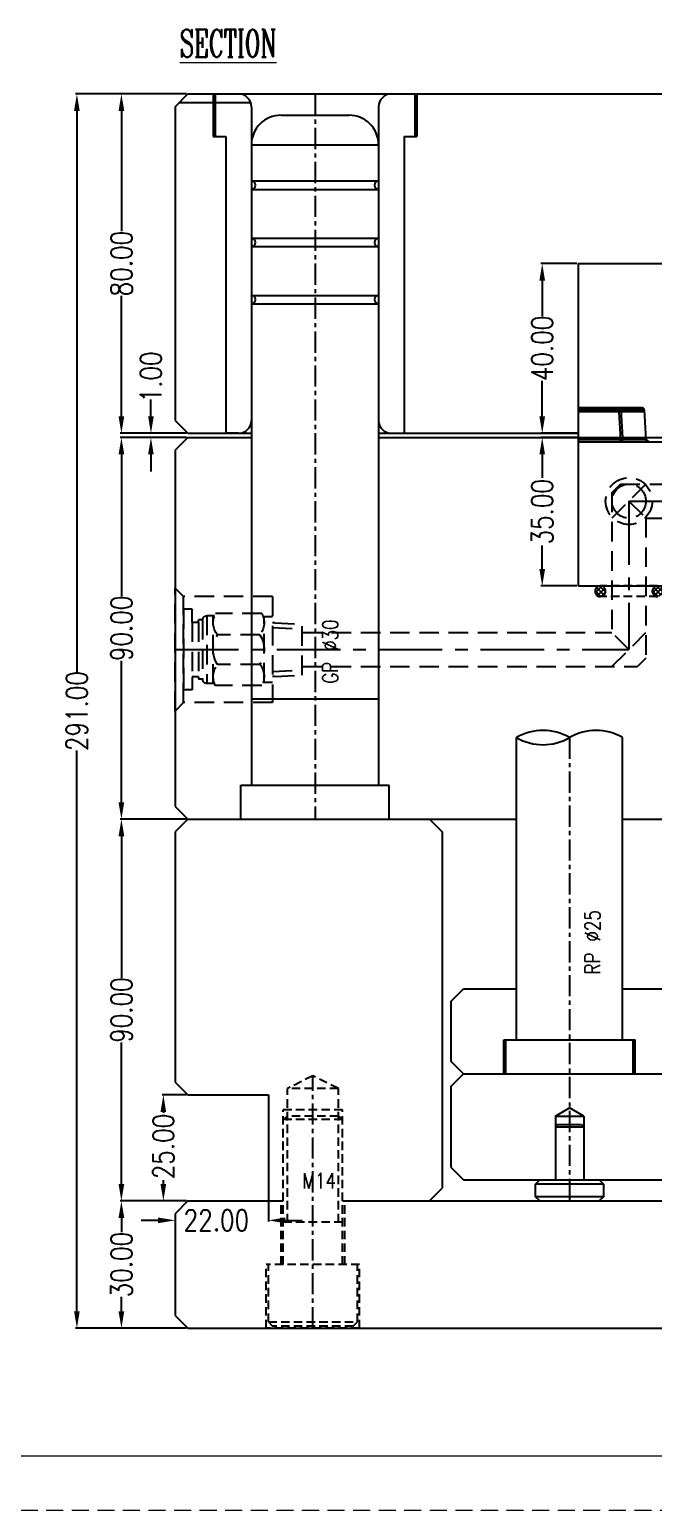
# Model space of a CAD drawing. Header units: millimetres. Extents: x 23490 to 24685, y -23248 to -22403.
# Drawn here: x 23863 to 24010.1, y -23247.8 to -22898.6 of the extents above; entities that cross this region are included whole.
import ezdxf

# ---------------------------------------------------------------- set-up
doc = ezdxf.new("R2010")
doc.units = ezdxf.units.MM
doc.header["$LTSCALE"] = 8
for name, pattern in [('CENTER', [2, 1.25, -0.25, 0.25, -0.25]), ('DASHED', [0.75, 0.5, -0.25]), ('HIDDEN', [0.375, 0.25, -0.125])]:
    doc.linetypes.add(name, pattern=pattern)
doc.layers.get('DEFPOINTS').update_dxf_attribs({"color": 6})
for name, color, linetype in [('Cav-cor', 30, 'Continuous'), ('CL', 1, 'Continuous'), ('text', 7, 'Continuous'), ('WT', 4, 'Continuous')]:
    doc.layers.add(name, color=color, linetype=linetype)
doc.layers.add('dim', color=3, linetype='Continuous', lineweight=15)
doc.layers.add('MBOM-ASSIS-LAYER', color=71, linetype='Continuous', lineweight=9)
doc.styles.add('ROMANC', font='RomanC.ttf', dxfattribs={"width": 0.8, "height": 7})
doc.styles.get("Standard").update_dxf_attribs({"font": 'txt.shx', "width": 0.8, "bigfont": 'chineset.shx'})
doc.dimstyles.new('ISO-25', dxfattribs={"dimtxt": 5, "dimasz": 4, "dimexe": 0.3, "dimexo": 0.3, "dimtad": 0, "dimzin": 1, "dimdsep": 46, "dimtxsty": 'Standard', "dimcen": 0, "dimclrd": 3, "dimclre": 3, "dimclrt": 3, "dimazin": 0, "dimtfac": 1, "dimtofl": 0, "dimtmove": 0, "dimatfit": 0, "dimfxl": 0, "dimarcsym": 0})

# ---------------------------------------------------------------- blocks, each defined once
blk = doc.blocks.new('*D25811')
at = {"layer": 'DEFPOINTS', "color": 0}
for p in [(23891.62, -22993.82), (23900.3, -22993.82), (23900.3, -22994.82)]:
    blk.add_point(p, dxfattribs=at)
at = {"layer": 'dim', "color": 3, "lineweight": -2}
for p, q in [((23891.62, -22989.82), (23891.62, -22985.82)), ((23900, -22993.82), (23891.32, -22993.82)), ((23900, -22994.82), (23891.32, -22994.82)), ((23891.62, -22998.82), (23891.62, -23002.82))]:
    blk.add_line(p, q, dxfattribs=at)
at = {"layer": 'dim', "color": 3}
for points in [[(23890.95, -22989.82), (23892.29, -22989.82), (23891.62, -22993.82)], [(23892.29, -22998.82), (23890.95, -22998.82), (23891.62, -22994.82)]]:
    blk.add_solid(points, dxfattribs=at)
at = {"layer": 'dim', "color": 3, "insert": (23891.62, -22980.53), "char_height": 5, "attachment_point": 5, "rotation": 90}
blk.add_mtext('1.00', dxfattribs=at)
blk = doc.blocks.new('*D25812')
at = {"layer": 'DEFPOINTS', "color": 0}
for p in [(23900.3, -22913.82), (23884.66, -22993.82), (23900.3, -22993.82)]:
    blk.add_point(p, dxfattribs=at)
at = {"layer": 'dim', "color": 3, "lineweight": -2}
for p, q in [((23900, -22913.82), (23884.36, -22913.82)), ((23884.66, -22917.82), (23884.66, -22946.2)), ((23884.66, -22989.82), (23884.66, -22961.45)), ((23900, -22993.82), (23884.36, -22993.82))]:
    blk.add_line(p, q, dxfattribs=at)
at = {"layer": 'dim', "color": 3}
for points in [[(23885.33, -22917.82), (23883.99, -22917.82), (23884.66, -22913.82)], [(23883.99, -22989.82), (23885.33, -22989.82), (23884.66, -22993.82)]]:
    blk.add_solid(points, dxfattribs=at)
at = {"layer": 'dim', "color": 3, "insert": (23884.66, -22953.82), "char_height": 5, "attachment_point": 5, "rotation": 90}
blk.add_mtext('80.00', dxfattribs=at)
blk = doc.blocks.new('*D25813')
at = {"layer": 'DEFPOINTS', "color": 0}
for p in [(23884.66, -22994.82), (23900.3, -22994.82), (23900.3, -23084.82)]:
    blk.add_point(p, dxfattribs=at)
at = {"layer": 'dim', "color": 3, "lineweight": -2}
for p, q in [((23900, -22994.82), (23884.36, -22994.82)), ((23884.66, -22998.82), (23884.66, -23032.2)), ((23884.66, -23080.82), (23884.66, -23047.45)), ((23900, -23084.82), (23884.36, -23084.82))]:
    blk.add_line(p, q, dxfattribs=at)
at = {"layer": 'dim', "color": 3}
for points in [[(23885.33, -22998.82), (23883.99, -22998.82), (23884.66, -22994.82)], [(23883.99, -23080.82), (23885.33, -23080.82), (23884.66, -23084.82)]]:
    blk.add_solid(points, dxfattribs=at)
at = {"layer": 'dim', "color": 3, "insert": (23884.66, -23039.82), "char_height": 5, "attachment_point": 5, "rotation": 90}
blk.add_mtext('90.00', dxfattribs=at)
blk = doc.blocks.new('*D25814')
at = {"layer": 'DEFPOINTS', "color": 0}
for p in [(23884.66, -23084.82), (23900.3, -23084.82), (23900.3, -23174.82)]:
    blk.add_point(p, dxfattribs=at)
at = {"layer": 'dim', "color": 3, "lineweight": -2}
for p, q in [((23900, -23084.82), (23884.36, -23084.82)), ((23884.66, -23088.82), (23884.66, -23122.2)), ((23884.66, -23170.82), (23884.66, -23137.45)), ((23900, -23174.82), (23884.36, -23174.82))]:
    blk.add_line(p, q, dxfattribs=at)
at = {"layer": 'dim', "color": 3}
for points in [[(23885.33, -23088.82), (23883.99, -23088.82), (23884.66, -23084.82)], [(23883.99, -23170.82), (23885.33, -23170.82), (23884.66, -23174.82)]]:
    blk.add_solid(points, dxfattribs=at)
at = {"layer": 'dim', "color": 3, "insert": (23884.66, -23129.82), "char_height": 5, "attachment_point": 5, "rotation": 90}
blk.add_mtext('90.00', dxfattribs=at)
blk = doc.blocks.new('*D25815')
at = {"layer": 'DEFPOINTS', "color": 0}
for p in [(23884.66, -23174.82), (23900.3, -23174.82), (23900.3, -23204.82)]:
    blk.add_point(p, dxfattribs=at)
at = {"layer": 'dim', "color": 3, "lineweight": -2}
for p, q in [((23900, -23174.82), (23884.36, -23174.82)), ((23884.66, -23178.82), (23884.66, -23182.2)), ((23884.66, -23200.82), (23884.66, -23197.45)), ((23900, -23204.82), (23884.36, -23204.82))]:
    blk.add_line(p, q, dxfattribs=at)
at = {"layer": 'dim', "color": 3}
for points in [[(23885.33, -23178.82), (23883.99, -23178.82), (23884.66, -23174.82)], [(23883.99, -23200.82), (23885.33, -23200.82), (23884.66, -23204.82)]]:
    blk.add_solid(points, dxfattribs=at)
at = {"layer": 'dim', "color": 3, "insert": (23884.66, -23189.82), "char_height": 5, "attachment_point": 5, "rotation": 90}
blk.add_mtext('30.00', dxfattribs=at)
blk = doc.blocks.new('*D25816')
at = {"layer": 'DEFPOINTS', "color": 0}
for p in [(23874.17, -22913.82), (23900.3, -22913.82), (23900.3, -23204.82)]:
    blk.add_point(p, dxfattribs=at)
at = {"layer": 'dim', "color": 3, "lineweight": -2}
for p, q in [((23900, -22913.82), (23873.87, -22913.82)), ((23874.17, -22917.82), (23874.17, -23050.03)), ((23874.17, -23200.82), (23874.17, -23068.61)), ((23900, -23204.82), (23873.87, -23204.82))]:
    blk.add_line(p, q, dxfattribs=at)
at = {"layer": 'dim', "color": 3}
for points in [[(23874.83, -22917.82), (23873.5, -22917.82), (23874.17, -22913.82)], [(23873.5, -23200.82), (23874.83, -23200.82), (23874.17, -23204.82)]]:
    blk.add_solid(points, dxfattribs=at)
at = {"layer": 'dim', "color": 3, "insert": (23874.17, -23059.32), "char_height": 5, "attachment_point": 5, "rotation": 90}
blk.add_mtext('291.00', dxfattribs=at)
blk = doc.blocks.new('*D25817')
at = {"layer": 'DEFPOINTS', "color": 0}
for p in [(23894.55, -23149.82), (23900.3, -23149.82), (23900.3, -23174.82)]:
    blk.add_point(p, dxfattribs=at)
at = {"layer": 'dim', "color": 3, "lineweight": -2}
for p, q in [((23900, -23149.82), (23894.25, -23149.82)), ((23894.55, -23153.82), (23894.55, -23154.02)), ((23894.55, -23170.82), (23894.55, -23169.94)), ((23900, -23174.82), (23894.25, -23174.82))]:
    blk.add_line(p, q, dxfattribs=at)
at = {"layer": 'dim', "color": 3}
for points in [[(23895.21, -23153.82), (23893.88, -23153.82), (23894.55, -23149.82)], [(23893.88, -23170.82), (23895.21, -23170.82), (23894.55, -23174.82)]]:
    blk.add_solid(points, dxfattribs=at)
at = {"layer": 'dim', "color": 3, "insert": (23894.55, -23161.98), "char_height": 5, "attachment_point": 5, "rotation": 90}
blk.add_mtext('25.00', dxfattribs=at)
blk = doc.blocks.new('*D25818')
at = {"layer": 'DEFPOINTS', "color": 0}
for p in [(23919.3, -23174.82), (23897.3, -23177.82), (23897.3, -23179.39)]:
    blk.add_point(p, dxfattribs=at)
at = {"layer": 'dim', "color": 3, "lineweight": -2}
for p, q in [((23897.3, -23178.12), (23897.3, -23179.69)), ((23919.3, -23175.12), (23919.3, -23179.69)), ((23893.3, -23179.39), (23889.3, -23179.39)), ((23923.3, -23179.39), (23927.3, -23179.39))]:
    blk.add_line(p, q, dxfattribs=at)
at = {"layer": 'dim', "color": 3}
for points in [[(23893.3, -23180.06), (23893.3, -23178.72), (23897.3, -23179.39)], [(23923.3, -23178.72), (23923.3, -23180.06), (23919.3, -23179.39)]]:
    blk.add_solid(points, dxfattribs=at)
at = {"layer": 'dim', "color": 3, "insert": (23907.04, -23179.39), "char_height": 5, "attachment_point": 5}
blk.add_mtext('22.00', dxfattribs=at)
blk = doc.blocks.new('*D25819')
at = {"layer": 'DEFPOINTS', "color": 0}
for p in [(23983.85, -22994.82), (23992.3, -22994.82), (23992.3, -23029.82)]:
    blk.add_point(p, dxfattribs=at)
at = {"layer": 'dim', "color": 3, "lineweight": -2}
for p, q in [((23992, -22994.82), (23983.55, -22994.82)), ((23983.85, -22998.82), (23983.85, -23004.36)), ((23983.85, -23025.82), (23983.85, -23020.28)), ((23992, -23029.82), (23983.55, -23029.82))]:
    blk.add_line(p, q, dxfattribs=at)
at = {"layer": 'dim', "color": 3}
for points in [[(23984.52, -22998.82), (23983.19, -22998.82), (23983.85, -22994.82)], [(23983.19, -23025.82), (23984.52, -23025.82), (23983.85, -23029.82)]]:
    blk.add_solid(points, dxfattribs=at)
at = {"layer": 'dim', "color": 3, "insert": (23983.85, -23012.32), "char_height": 5, "attachment_point": 5, "rotation": 90}
blk.add_mtext('35.00', dxfattribs=at)
blk = doc.blocks.new('*D25820')
at = {"layer": 'DEFPOINTS', "color": 0}
for p in [(23983.85, -22953.82), (23992.3, -22953.82), (23992.3, -22993.82)]:
    blk.add_point(p, dxfattribs=at)
at = {"layer": 'dim', "color": 3, "lineweight": -2}
for p, q in [((23992, -22953.82), (23983.55, -22953.82)), ((23983.85, -22957.82), (23983.85, -22966.2)), ((23983.85, -22989.82), (23983.85, -22981.45)), ((23992, -22993.82), (23983.55, -22993.82))]:
    blk.add_line(p, q, dxfattribs=at)
at = {"layer": 'dim', "color": 3}
for points in [[(23984.52, -22957.82), (23983.19, -22957.82), (23983.85, -22953.82)], [(23983.19, -22989.82), (23984.52, -22989.82), (23983.85, -22993.82)]]:
    blk.add_solid(points, dxfattribs=at)
at = {"layer": 'dim', "color": 3, "insert": (23983.85, -22973.82), "char_height": 5, "attachment_point": 5, "rotation": 90}
blk.add_mtext('40.00', dxfattribs=at)
blk = doc.blocks.new('20100617.142056')
at = {"layer": 'MBOM-ASSIS-LAYER'}
blk.add_line((-12.7, 12.7), (-1176.3, 12.7), dxfattribs=at)
at = {"layer": 'MBOM-ASSIS-LAYER', "linetype": 'DASHED'}
blk.add_line((0, 0), (-1189, 0), dxfattribs=at)
blk = doc.blocks.new('20150513.134757')
at = {"layer": 'WT', "linetype": 'HIDDEN'}
h = blk.add_hatch(dxfattribs=at)
h.set_pattern_fill('ANSI37', color=125, scale=0.25, angle=180, style=0)
h.set_pattern_definition([(135, (36119.48756, -17509.4995), (0.561266008, 0.561266008), []), (45, (36119.48756, -17509.4995), (0.561266008, -0.561266008), [])])
h.paths.add_polyline_path([(-8, 1.25, -1), (-5.5, 1.25, -1)])
h.paths.add_polyline_path([(5.5, 1.25, -1), (8, 1.25, -1)])
at = {"layer": 'WT', "color": 125, "linetype": 'HIDDEN'}
for p, q in [((-6.75, 2.5), (6.75, 2.5)), ((-6.75, 0), (6.75, 0))]:
    blk.add_line(p, q, dxfattribs=at)
for centre in [(-6.75, 1.25), (6.75, 1.25)]:
    blk.add_circle(centre, 1.25, dxfattribs=at)
blk = doc.blocks.new('20160903.151524')
at = {"layer": 'WT', "color": 125, "linetype": 'HIDDEN', "ltscale": 2.3}
for p, q in [((-6.35, 23.56), (-6.01, 30)), ((-6.01, 30), (6.01, 30)), ((-5.19, 23), (-4.82, 30)), ((5.19, 23), (4.82, 30)), ((6.35, 23.56), (6.01, 30)), ((12.5, 23), (-12.5, 23)), ((-12.5, 23), (-12.5, 2)), ((-7.75, 23), (-7.75, 20.77)), ((-7.75, 21), (7.75, 21)), ((-6.35, 23.56), (-6.35, 23)), ((6.35, 23.56), (6.35, 23)), ((7.75, 23), (7.75, 20.77)), ((12.5, 23), (12.5, 2)), ((-8.5, 20.43), (-8.5, 9.57)), ((-3.5, 20.01), (-3.5, 9.99)), ((3.5, 20.01), (3.5, 9.99)), ((8.5, 20.43), (8.5, 9.57)), ((-8, 9.33), (-8, 7.51)), ((-8, 9), (8, 9)), ((8, 7.51), (-8, 7.51)), ((8, 9.33), (8, 7.51)), ((-9.5, 4.01), (-9.5, 2)), ((-6.4, 4.01), (-9.5, 4.01)), ((7, 6.51), (-7, 6.51)), ((-7, 6.51), (-7, 5.51)), ((-6.4, 5.51), (-7, 5.51)), ((-6.4, 5.51), (-7, 5.51)), ((6.4, 5.51), (-6.4, 5.51)), ((-6.4, 5.51), (-6.4, 4.01)), ((6.4, 4.01), (-6.4, 4.01)), ((6.4, 5.51), (6.4, 4.01)), ((6.4, 5.51), (7, 5.51)), ((6.4, 5.51), (7, 5.51)), ((6.4, 4.01), (9.5, 4.01)), ((7, 6.51), (7, 5.51)), ((9.5, 4.01), (9.5, 2)), ((-12.5, 2), (-14.5, 0)), ((-14.5, 0), (14.5, 0)), ((-12.5, 2), (12.5, 2)), ((9.5, 2), (-9.5, 2)), ((12.5, 2), (14.5, 0))]:
    blk.add_line(p, q, dxfattribs=at)
at = {"layer": 'WT', "color": 125, "linetype": 'CENTER', "ltscale": 1.5}
blk.add_line((0, 0), (0, 30), dxfattribs=at)
at = {"layer": 'WT', "color": 125, "linetype": 'HIDDEN', "ltscale": 2.3}
for centre, radius, start, end in [((-6.32, 16.53), 4.47, 50.9817, 119.248), ((0, 14.34), 6.66, 58.3016, 121.6984), ((6.32, 16.53), 4.47, 60.752, 129.0183), ((-6.32, 13.47), 4.47, 240.752, 309.0183), ((-7, 7.51), 1, 180, 270), ((0, 15.66), 6.66, 238.3016, 301.6984), ((6.32, 13.47), 4.47, 230.9817, 299.248), ((7, 7.51), 1, 270, 0)]:
    blk.add_arc(centre, radius, start, end, dxfattribs=at)

msp = doc.modelspace()

# ---------------------------------------------------------------- linework, layer by layer
at = {"linetype": 'Continuous'}
for p, q in [((23897.3, -22916.822), (23900.3, -22913.822)), ((23898.3, -22915.822), (23915.129, -22915.822)), ((23900.3, -22913.822), (24244.3, -22913.822)), ((23906.3, -22913.822), (23906.3, -22923.822)), ((23906.8, -22913.822), (23906.8, -22923.822)), ((23953.8, -22913.822), (23953.8, -22923.822)), ((23954.3, -22913.822), (23954.3, -22923.822)), ((23897.3, -22916.822), (23897.3, -22990.822)), ((23915.3, -22916.822), (23915.3, -23076.822)), ((23945.3, -22916.822), (23945.3, -23076.822)), ((23906.3, -22923.822), (23909.3, -22923.822)), ((23909.3, -22923.822), (23909.3, -22993.822)), ((23951.3, -22923.822), (23951.3, -22993.822)), ((23951.3, -22923.822), (23954.3, -22923.822)), ((23915.3, -22934.307), (23945.3, -22934.307)), ((23915.3, -22936.307), (23945.3, -22936.307)), ((23915.3, -22947.807), (23945.3, -22947.807)), ((23915.3, -22949.807), (23945.3, -22949.807)), ((23915.3, -22961.307), (23945.3, -22961.307)), ((23915.3, -22963.307), (23945.3, -22963.307)), ((23897.3, -22990.822), (23900.3, -22993.822)), ((23900.3, -22994.822), (23897.3, -22997.822)), ((23900.3, -22993.822), (23915.3, -22993.822)), ((23900.3, -22994.822), (23915.3, -22994.822)), ((23945.3, -22993.822), (23992.3, -22993.822)), ((23945.3, -22994.822), (23992.3, -22994.822)), ((23897.3, -22997.822), (23897.3, -23081.822)), ((23897.3, -23081.822), (23900.3, -23084.822)), ((23900.3, -23084.822), (23897.3, -23087.822)), ((23900.3, -23084.822), (23977.8, -23084.822)), ((23957.3, -23084.822), (23960.3, -23087.822)), ((24002.8, -23084.822), (24206.8, -23084.822)), ((23897.3, -23087.822), (23897.3, -23146.822)), ((23960.3, -23087.822), (23960.3, -23171.822)), ((23962.3, -23127.822), (23965.3, -23124.822)), ((23965.3, -23124.822), (23977.8, -23124.822)), ((24002.8, -23124.822), (24179.3, -23124.822)), ((23962.3, -23127.822), (23962.3, -23141.822)), ((23965.3, -23144.822), (23962.3, -23141.822)), ((23897.3, -23146.822), (23900.3, -23149.822)), ((23962.3, -23147.822), (23965.3, -23144.822)), ((23965.3, -23144.822), (24179.3, -23144.822)), ((23900.3, -23149.822), (23919.3, -23149.822)), ((23919.3, -23149.822), (23919.3, -23174.822)), ((23962.3, -23147.822), (23962.3, -23166.822)), ((23986.95, -23154.822), (23990.3, -23152.887)), ((23993.65, -23154.822), (23990.3, -23152.887)), ((23986.95, -23154.822), (23993.65, -23154.822)), ((23986.95, -23154.822), (23986.95, -23169.822)), ((23987.45, -23156.822), (23986.95, -23157.322)), ((23986.95, -23157.322), (23993.65, -23157.322)), ((23987.45, -23156.822), (23993.15, -23156.822)), ((23993.15, -23156.822), (23993.65, -23157.322)), ((23993.65, -23154.822), (23993.65, -23169.822)), ((23962.3, -23166.822), (23965.3, -23169.822)), ((23965.3, -23169.822), (24179.3, -23169.822)), ((23982.3, -23170.822), (23983.3, -23169.822)), ((23982.3, -23173.822), (23982.3, -23170.822)), ((23998.3, -23170.822), (23982.3, -23170.822)), ((23983.3, -23169.822), (23997.3, -23169.822)), ((23997.3, -23169.822), (23998.3, -23170.822)), ((23998.3, -23170.822), (23998.3, -23173.822)), ((23900.3, -23174.822), (23897.3, -23177.822)), ((23900.3, -23174.822), (23922.8, -23174.822)), ((23936.8, -23174.822), (24206.8, -23174.822)), ((23957.3, -23174.822), (23960.3, -23171.822)), ((23998.3, -23173.822), (23982.3, -23173.822)), ((23983.3, -23174.822), (23982.3, -23173.822)), ((23983.3, -23174.822), (23997.3, -23174.822)), ((23998.3, -23173.822), (23997.3, -23174.822)), ((23897.3, -23177.822), (23897.3, -23201.822)), ((23897.3, -23201.822), (23900.3, -23204.822)), ((23900.3, -23204.822), (24244.3, -23204.822))]:
    msp.add_line(p, q, dxfattribs=at)
for p, q in [((23922.3, -22918.822), (23938.3, -22918.822)), ((23915.3, -22925.822), (23945.3, -22925.822)), ((23912.115, -22993.822), (23909.303, -22993.822)), ((23912.3, -22993.822), (23909.303, -22993.822)), ((23948.3, -22993.822), (23951.298, -22993.822)), ((23915.3, -23056.422), (23945.3, -23056.422)), ((23977.8, -23136.822), (23977.8, -23065.57)), ((24002.8, -23136.822), (24002.8, -23065.57)), ((23912.8, -23076.822), (23947.8, -23076.822)), ((23912.8, -23084.822), (23912.8, -23076.822)), ((23947.8, -23084.822), (23947.8, -23076.822)), ((23974.8, -23136.822), (24005.8, -23136.822)), ((23974.8, -23144.822), (23974.8, -23136.822)), ((23975.3, -23144.822), (23975.3, -23136.822)), ((24005.3, -23144.822), (24005.3, -23136.822)), ((24005.8, -23144.822), (24005.8, -23136.822)), ((23975.3, -23144.822), (24005.3, -23144.822))]:
    msp.add_line(p, q)
at = {"linetype": 'HIDDEN'}
for p, q in [((23929.8, -23145.322), (23923.8, -23148.322)), ((23935.8, -23148.322), (23929.8, -23145.322)), ((23923.8, -23179.822), (23923.8, -23148.322)), ((23935.8, -23148.322), (23923.8, -23148.322)), ((23935.8, -23179.822), (23935.8, -23148.322)), ((23922.8, -23189.822), (23922.8, -23153.322)), ((23936.8, -23153.322), (23922.8, -23153.322)), ((23936.8, -23189.822), (23936.8, -23153.322)), ((23923.8, -23154.822), (23922.8, -23155.622)), ((23936.8, -23155.622), (23922.8, -23155.622)), ((23935.8, -23154.822), (23923.8, -23154.822)), ((23935.8, -23154.822), (23936.8, -23155.622)), ((23922.3, -23189.822), (23922.3, -23174.822)), ((23937.3, -23189.822), (23937.3, -23174.822)), ((23936.8, -23179.822), (23922.8, -23179.822)), ((23918.8, -23204.822), (23918.8, -23189.822)), ((23940.8, -23189.822), (23918.8, -23189.822)), ((23919.3, -23203.322), (23919.3, -23189.822)), ((23940.3, -23203.322), (23940.3, -23189.822)), ((23940.8, -23204.822), (23940.8, -23189.822)), ((23940.8, -23204.822), (23918.8, -23204.822)), ((23919.3, -23203.322), (23940.3, -23203.322)), ((23919.3, -23203.322), (23920.3, -23204.322)), ((23939.3, -23204.322), (23920.3, -23204.322)), ((23939.3, -23204.322), (23940.3, -23203.322))]:
    msp.add_line(p, q, dxfattribs=at)
at = {"linetype": 'Continuous'}
for centre, radius, start, end in [((23912.3, -22916.822), 3, 0, 90), ((23948.3, -22916.822), 3, 90, 180), ((23915.3, -22935.307), 1, 270, 90), ((23945.3, -22935.307), 1, 90, 270), ((23915.3, -22948.807), 1, 270, 90), ((23945.3, -22948.807), 1, 90, 270), ((23915.3, -22962.307), 1, 270, 90), ((23945.3, -22962.307), 1, 90, 270)]:
    msp.add_arc(centre, radius, start, end, dxfattribs=at)
for centre, radius, start, end in [((23922.3, -22925.822), 7, 90, 180), ((23938.3, -22925.822), 7, 0, 90), ((23912.3, -22990.822), 3, 270, 0), ((23948.3, -22990.822), 3, 180, 270), ((23984.05, -23076.395), 12.5, 60, 120), ((23984.05, -23054.745), 12.5, 240, 300), ((23996.55, -23076.395), 12.5, 60, 120)]:
    msp.add_arc(centre, radius, start, end)
at = {"layer": 'Cav-cor', "color": 241}
for p, q in [((23992.3, -22953.822), (24152.3, -22953.822)), ((23992.3, -22953.822), (23992.3, -23029.822)), ((24007.407, -22987.822), (23992.3, -22987.822)), ((24002.413, -22988.295), (23992.3, -22988.295)), ((24001.939, -22988.769), (23992.3, -22988.769)), ((24001.939, -22987.822), (24001.939, -22988.769)), ((24001.939, -22988.769), (24002.284, -22995.348)), ((24002.413, -22987.822), (24002.413, -22988.295)), ((24002.413, -22988.295), (24002.758, -22994.874)), ((24007.906, -22988.295), (24008.275, -22995.348)), ((23992.3, -22994.822), (24152.3, -22994.822)), ((24002.758, -22994.874), (23992.3, -22994.874)), ((24002.284, -22995.348), (23992.3, -22995.348)), ((23992.3, -22995.822), (24019.524, -22995.822)), ((23992.3, -22995.822), (24019.524, -22995.822)), ((23992.3, -22995.822), (24020.916, -22995.822)), ((24002.284, -22995.822), (24002.284, -22995.348)), ((24002.758, -22995.822), (24002.758, -22994.874)), ((23992.3, -23029.822), (24152.3, -23029.822))]:
    msp.add_line(p, q, dxfattribs=at)
for centre, radius, start, end in [((24006.932, -22988.822), 1, 2.99987, 89.99754), ((24007.407, -22988.322), 0.5, 2.99997, 89.99941), ((24009.249, -22994.822), 1, 183.00002, 270.00037), ((24008.775, -22995.322), 0.5, 183.00001, 270.00023)]:
    msp.add_arc(centre, radius, start, end, dxfattribs=at)
for points, knots in [([(24007.931, -22988.769), (24007.931, -22988.769), (24007.927, -22988.768), (24007.922, -22988.767), (24007.913, -22988.765), (24007.894, -22988.764), (24007.861, -22988.762), (24007.811, -22988.76), (24007.746, -22988.758), (24007.668, -22988.756), (24007.576, -22988.755), (24007.426, -22988.753), (24007.206, -22988.751), (24006.905, -22988.749), (24006.556, -22988.748), (24006.162, -22988.748), (24005.728, -22988.748), (24005.08, -22988.749), (24004.202, -22988.753), (24003.093, -22988.76), (24002.329, -22988.766), (24001.939, -22988.769)], [0, 0, 0, 0, 0.0003776, 0.0013147, 0.0028417, 0.0049629, 0.0109888, 0.0193886, 0.0301502, 0.0432444, 0.0586376, 0.0762963, 0.1182458, 0.168679, 0.2271267, 0.2930139, 0.3657175, 0.4445284, 0.6173922, 0.8049513, 1, 1, 1, 1]), ([(24007.906, -22988.295), (24007.906, -22988.295), (24007.902, -22988.295), (24007.898, -22988.294), (24007.89, -22988.294), (24007.878, -22988.293), (24007.863, -22988.292), (24007.837, -22988.292), (24007.796, -22988.291), (24007.737, -22988.29), (24007.665, -22988.289), (24007.581, -22988.288), (24007.484, -22988.287), (24007.375, -22988.287), (24007.206, -22988.286), (24006.966, -22988.285), (24006.646, -22988.285), (24006.285, -22988.285), (24005.887, -22988.285), (24005.455, -22988.285), (24004.994, -22988.286), (24004.334, -22988.288), (24003.471, -22988.291), (24002.771, -22988.294), (24002.413, -22988.295)], [0, 0, 0, 0, 0.0003279, 0.0012426, 0.0027542, 0.0048635, 0.0075705, 0.0108743, 0.0192644, 0.0300127, 0.0430964, 0.0584838, 0.0761378, 0.0960187, 0.1180769, 0.1685127, 0.2269611, 0.2928607, 0.3655768, 0.4444068, 0.5285888, 0.6173108, 0.8049093, 1, 1, 1, 1]), ([(24008.275, -22995.348), (24008.275, -22995.348), (24008.272, -22995.348), (24008.268, -22995.349), (24008.258, -22995.35), (24008.246, -22995.35), (24008.229, -22995.351), (24008.201, -22995.352), (24008.156, -22995.352), (24008.092, -22995.353), (24008.014, -22995.354), (24007.922, -22995.355), (24007.772, -22995.356), (24007.553, -22995.357), (24007.251, -22995.358), (24006.902, -22995.358), (24006.508, -22995.359), (24006.074, -22995.358), (24005.425, -22995.358), (24004.548, -22995.356), (24003.438, -22995.352), (24002.673, -22995.349), (24002.284, -22995.348)], [0, 0, 0, 0, 0.0003129, 0.0012137, 0.0027119, 0.0048081, 0.0075023, 0.0107928, 0.019155, 0.0298781, 0.042937, 0.0583015, 0.0759376, 0.1178481, 0.1682751, 0.2267361, 0.2926653, 0.3654256, 0.4443027, 0.6172906, 0.8049317, 1, 1, 1, 1]), ([(24008.251, -22994.874), (24008.251, -22994.875), (24008.248, -22994.876), (24008.243, -22994.877), (24008.235, -22994.878), (24008.223, -22994.879), (24008.209, -22994.88), (24008.182, -22994.882), (24008.142, -22994.883), (24008.083, -22994.885), (24008.011, -22994.887), (24007.927, -22994.889), (24007.83, -22994.89), (24007.721, -22994.891), (24007.552, -22994.893), (24007.312, -22994.894), (24006.992, -22994.895), (24006.631, -22994.896), (24006.233, -22994.895), (24005.801, -22994.894), (24005.34, -22994.892), (24004.68, -22994.889), (24003.816, -22994.883), (24003.115, -22994.877), (24002.758, -22994.874)], [0, 0, 0, 0, 0.0003688, 0.0012858, 0.0027906, 0.0048894, 0.0075837, 0.0108737, 0.0192342, 0.0299524, 0.0430069, 0.0583667, 0.0759956, 0.0958543, 0.1178937, 0.1683025, 0.2267392, 0.2926417, 0.3653736, 0.4442298, 0.5284449, 0.6172031, 0.8048686, 1, 1, 1, 1])]:
    msp.add_open_spline(points, degree=3, knots=knots, dxfattribs=at)
at = {"layer": 'CL', "color": 7, "linetype": 'CENTER', "ltscale": 0.5}
for p, q in [((23930.3, -22913.822), (23930.3, -23084.822)), ((23990.3, -23065.57), (23990.3, -23174.822)), ((23929.8, -23204.822), (23929.8, -23145.322))]:
    msp.add_line(p, q, dxfattribs=at)
at = {"layer": 'WT', "color": 125, "linetype": 'HIDDEN', "ltscale": 2.3}
for p, q in [((24000.3, -23007.822), (24002.3, -23005.822)), ((24008.3, -23005.822), (24000.3, -23013.822)), ((24002.3, -23005.822), (24152.3, -23005.822)), ((24000.3, -23007.822), (24000.3, -23040.822)), ((24004.3, -23009.822), (24008.3, -23013.822)), ((24008.3, -23013.822), (24048.3, -23013.822)), ((24008.3, -23013.822), (24008.3, -23046.822)), ((23927.3, -23040.822), (24000.3, -23040.822)), ((24004.3, -23044.822), (24000.3, -23040.822)), ((24000.3, -23048.822), (24008.3, -23040.822)), ((23927.3, -23048.822), (24006.3, -23048.822)), ((24008.3, -23046.822), (24006.3, -23048.822))]:
    msp.add_line(p, q, dxfattribs=at)
at = {"layer": 'WT', "color": 125, "linetype": 'CENTER', "ltscale": 1.5}
for p, q in [((24004.3, -23009.822), (24152.3, -23009.822)), ((24004.3, -23009.822), (24004.3, -23044.822)), ((23897.3, -23044.822), (24004.3, -23044.822))]:
    msp.add_line(p, q, dxfattribs=at)
at = {"layer": 'WT', "color": 125, "linetype": 'HIDDEN', "ltscale": 2.3}
for radius in [5.5, 4]:
    msp.add_circle((24004.3, -23009.822), radius, dxfattribs=at)

# ---------------------------------------------------------------- block references
at = {"layer": 'MBOM-ASSIS-LAYER', "xscale": 1.00471256586481, "yscale": 1.00471256586481, "zscale": 1.00471256586481}
msp.add_blockref('20100617.142056', (24684.771, -23247.769), dxfattribs=at)
at = {"layer": 'WT', "xscale": -1, "rotation": -90}
msp.add_blockref('20160903.151524', (23897.3, -23044.822), dxfattribs=at)
at = {"layer": 'WT', "color": 125, "linetype": 'HIDDEN', "ltscale": 2.3, "xscale": -1}
msp.add_blockref('20150513.134757', (24004.3, -23032.322), dxfattribs=at)

# ---------------------------------------------------------------- texts
at = {"linetype": 'HIDDEN', "insert": (23927.347, -23168.25), "char_height": 3.6, "width": 4.25734, "attachment_point": 1}
msp.add_mtext('M14', dxfattribs=at)
at = {"layer": 'dim', "style": 'ROMANC', "width": 0.6}
msp.add_text('%%uSECTION', height=6.48, dxfattribs=at).set_placement((23898.429, -22905.125))
at = {"layer": 'text', "char_height": 3.6, "attachment_point": 1, "rotation": 90}
for s, insert, width in [('GP %%c30', (23932.09, -23052.873), 25.66758), ('RP %%c25', (23993.909, -23121.413), 30.63824)]:
    msp.add_mtext(s, dxfattribs=dict(at, insert=insert, width=width))

# ---------------------------------------------------------------- dimensions: what is measured, and where the dimension line sits
at = {"layer": 'dim'}
for base, p1, p2, picture, middle in [((23874.165, -22913.822), (23900.3, -23204.822), (23900.3, -22913.822), '*D25816', (23874.165, -23059.322)), ((23884.661, -22993.822), (23900.3, -22913.822), (23900.3, -22993.822), '*D25812', (23884.661, -22953.822)), ((23983.855, -22953.822), (23992.3, -22993.822), (23992.3, -22953.822), '*D25820', (23983.855, -22973.822)), ((23891.621, -22993.822), (23900.3, -22994.822), (23900.3, -22993.822), '*D25811', (23891.621, -22980.53)), ((23884.661, -22994.822), (23900.3, -23084.822), (23900.3, -22994.822), '*D25813', (23884.661, -23039.822)), ((23983.855, -22994.822), (23992.3, -23029.822), (23992.3, -22994.822), '*D25819', (23983.855, -23012.322)), ((23884.661, -23084.822), (23900.3, -23174.822), (23900.3, -23084.822), '*D25814', (23884.661, -23129.822)), ((23884.661, -23174.822), (23900.3, -23204.822), (23900.3, -23174.822), '*D25815', (23884.661, -23189.822))]:
    dim = msp.add_linear_dim(base=base, p1=p1, p2=p2, angle=90, dimstyle='ISO-25', dxfattribs=at)
    dim.commit()
    dim.dimension.update_dxf_attribs({"geometry": picture, "text_midpoint": middle})
dim = msp.add_linear_dim(base=(23894.546, -23149.822), p1=(23900.3, -23174.822), p2=(23900.3, -23149.822), angle=90, dimstyle='ISO-25', dxfattribs=at)
dim.commit()
dim.dimension.update_dxf_attribs({"geometry": '*D25817', "text_midpoint": (23894.546, -23161.977), "dimtype": 160})
dim = msp.add_linear_dim(base=(23897.3, -23179.391), p1=(23919.3, -23174.822), p2=(23897.3, -23177.822), dimstyle='ISO-25', dxfattribs=at)
dim.commit()
dim.dimension.update_dxf_attribs({"geometry": '*D25818', "text_midpoint": (23907.038, -23179.391), "dimtype": 160})

doc.saveas('drawing.dxf')
